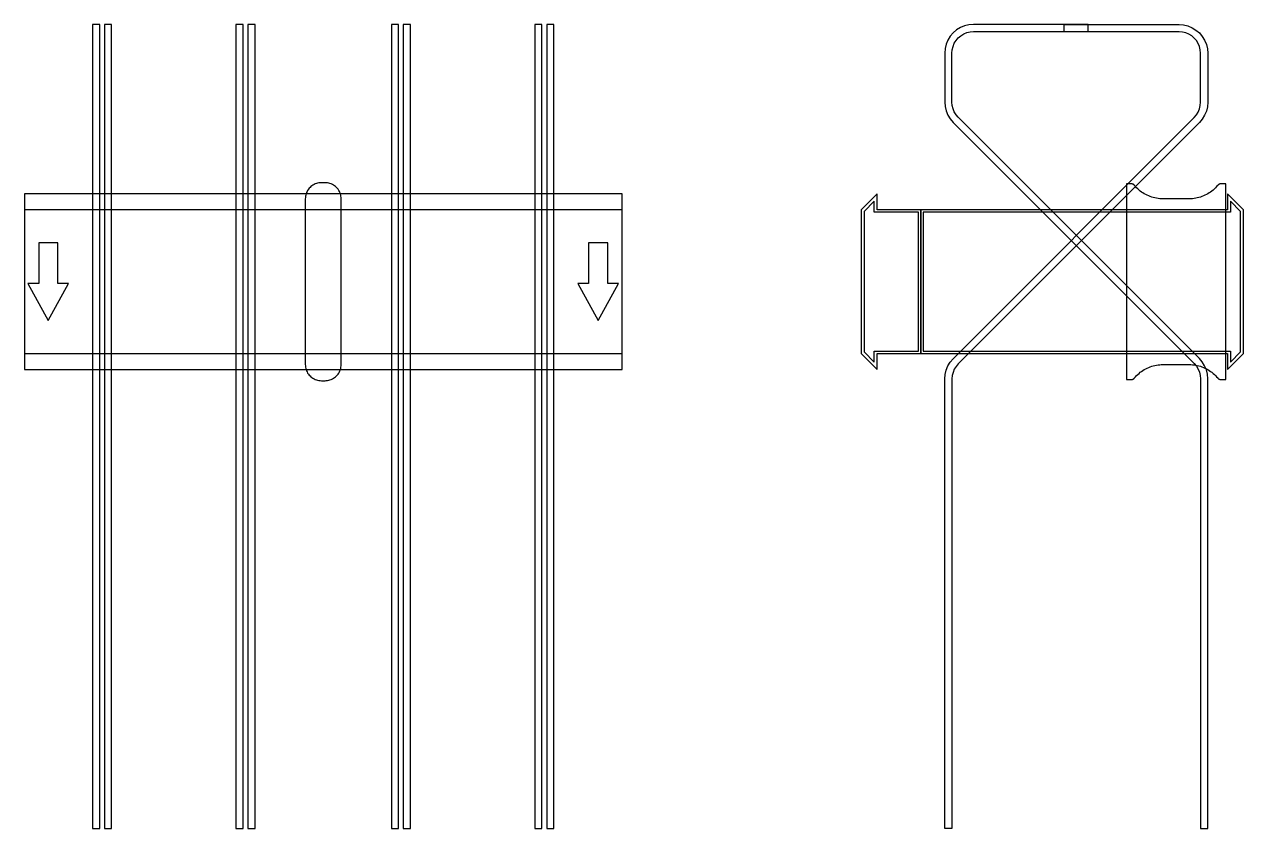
# Model space of a CAD drawing. Extents: x 0 to 1020, y -457 to 215.
import ezdxf

# ---------------------------------------------------------------- set-up
doc = ezdxf.new("R2010")
doc.units = 0
doc.layers.add('Halfen', color=7, linetype='CONTINUOUS')

msp = doc.modelspace()

# ---------------------------------------------------------------- linework, layer by layer
at = {"layer": 'Halfen', "color": 7}
for points in [[(63, -457.177), (63, 215.147), (57, 215.147), (57, -457.177)], [(73, -457.177), (73, 215.147), (67, 215.147), (67, -457.177)], [(183, -457.177), (183, 215.147), (177, 215.147), (177, -457.177)], [(193, -457.177), (193, 215.147), (187, 215.147), (187, -457.177)], [(313, -457.177), (313, 215.147), (307, 215.147), (307, -457.177)], [(323, -457.177), (323, 215.147), (317, 215.147), (317, -457.177)], [(433, -457.177), (433, 215.147), (427, 215.147), (427, -457.177)], [(443, -457.177), (443, 215.147), (437, 215.147), (437, -457.177)], [(990, -457.177), (990, -81.213), (989.705, -77.459), (988.825, -73.797), (987.384, -70.317), (985.416, -67.106), (982.971, -64.243), (781.272, 137.456), (779.438, 139.604), (777.962, 142.012), (776.881, 144.621), (776.222, 147.368), (776, 150.184), (776, 191.147), (776.222, 193.963), (776.881, 196.71), (777.962, 199.319), (779.438, 201.728), (781.272, 203.875), (783.42, 205.71), (785.828, 207.186), (788.438, 208.266), (791.184, 208.926), (794, 209.147), (890, 209.147), (890, 215.147), (794, 215.147), (790.246, 214.852), (786.584, 213.973), (783.104, 212.532), (779.893, 210.564), (777.029, 208.118), (774.584, 205.254), (772.616, 202.043), (771.175, 198.564), (770.295, 194.902), (770, 191.147), (770, 150.184), (770.295, 146.429), (771.175, 142.767), (772.616, 139.288), (774.584, 136.077), (777.029, 133.213), (978.728, -68.485), (980.562, -70.633), (982.038, -73.041), (983.119, -75.651), (983.778, -78.397), (984, -81.213), (984, -457.177)], [(770, -457.324), (770, -81.361), (770.295, -77.606), (771.175, -73.944), (772.616, -70.465), (774.584, -67.254), (777.029, -64.39), (978.728, 137.308), (980.562, 139.456), (982.038, 141.865), (983.119, 144.474), (983.778, 147.221), (984, 150.036), (984, 191), (983.778, 193.816), (983.119, 196.562), (982.038, 199.172), (980.562, 201.58), (978.728, 203.728), (976.58, 205.562), (974.172, 207.038), (971.562, 208.119), (968.816, 208.778), (966, 209), (870, 209), (870, 215), (966, 215), (969.754, 214.705), (973.416, 213.825), (976.896, 212.384), (980.107, 210.416), (982.971, 207.971), (985.416, 205.107), (987.384, 201.896), (988.825, 198.416), (989.705, 194.754), (990, 191), (990, 150.036), (989.705, 146.282), (988.825, 142.62), (987.384, 139.141), (985.416, 135.929), (982.971, 133.066), (781.272, -68.633), (779.438, -70.78), (777.962, -73.189), (776.881, -75.798), (776.222, -78.545), (776, -81.361), (776, -457.324)], [(265, -69.3), (265, -56.8), (265, 69.3), (264.958, 70.359), (264.834, 71.412), (264.627, 72.452), (264.339, 73.472), (263.972, 74.466), (263.529, 75.429), (263.011, 76.354), (262.422, 77.235), (261.765, 78.068), (261.046, 78.846), (260.268, 79.565), (259.435, 80.222), (258.554, 80.811), (257.629, 81.329), (256.666, 81.772), (255.672, 82.139), (254.652, 82.427), (253.612, 82.634), (252.559, 82.758), (251.5, 82.8), (248.5, 82.8), (247.441, 82.758), (246.388, 82.634), (245.348, 82.427), (244.328, 82.139), (243.334, 81.772), (242.371, 81.329), (241.446, 80.811), (240.565, 80.222), (239.732, 79.565), (238.954, 78.846), (238.235, 78.068), (237.578, 77.235), (236.989, 76.354), (236.471, 75.429), (236.028, 74.466), (235.661, 73.472), (235.373, 72.452), (235.166, 71.412), (235.042, 70.359), (235, 69.3), (235, -56.8), (235, -69.3), (235.042, -70.359), (235.166, -71.412), (235.373, -72.452), (235.661, -73.472), (236.028, -74.466), (236.471, -75.429), (236.989, -76.354), (237.578, -77.235), (238.235, -78.068), (238.954, -78.846), (239.732, -79.565), (240.565, -80.222), (241.446, -80.811), (242.371, -81.329), (243.334, -81.772), (244.328, -82.139), (245.348, -82.427), (246.388, -82.634), (247.441, -82.758), (248.5, -82.8), (251.5, -82.8), (252.559, -82.758), (253.612, -82.634), (254.652, -82.427), (255.672, -82.139), (256.666, -81.772), (257.629, -81.329), (258.554, -80.811), (259.435, -80.222), (260.268, -79.565), (261.046, -78.846), (261.765, -78.068), (262.422, -77.235), (263.011, -76.354), (263.529, -75.429), (263.972, -74.466), (264.339, -73.472), (264.627, -72.452), (264.834, -71.412), (264.958, -70.359), (265, -69.3)], [(1005, -81.8), (1005, 81.8), (1001, 81.8), (1000.846, 81.797), (1000.691, 81.786), (1000.538, 81.769), (1000.385, 81.746), (1000.234, 81.715), (1000.084, 81.678), (999.936, 81.634), (999.789, 81.584), (999.646, 81.527), (999.505, 81.464), (999.366, 81.395), (999.231, 81.32), (999.1, 81.239), (998.972, 81.153), (998.848, 81.06), (998.728, 80.963), (998.613, 80.86), (998.502, 80.752), (998.397, 80.639), (998.296, 80.522), (997.41, 79.491), (996.479, 78.5), (995.505, 77.551), (994.491, 76.646), (993.437, 75.787), (992.347, 74.975), (991.222, 74.211), (990.064, 73.499), (988.876, 72.838), (987.66, 72.23), (986.418, 71.676), (985.153, 71.178), (983.867, 70.736), (982.563, 70.351), (981.243, 70.024), (979.911, 69.756), (978.567, 69.547), (977.216, 69.397), (975.859, 69.307), (974.5, 69.277), (952.5, 69.277), (951.141, 69.307), (949.784, 69.397), (948.433, 69.547), (947.089, 69.756), (945.757, 70.024), (944.437, 70.351), (943.133, 70.736), (941.847, 71.178), (940.582, 71.676), (939.34, 72.23), (938.124, 72.838), (936.936, 73.499), (935.778, 74.211), (934.653, 74.975), (933.563, 75.787), (932.509, 76.646), (931.495, 77.551), (930.521, 78.5), (929.59, 79.491), (928.704, 80.522), (928.603, 80.639), (928.498, 80.752), (928.387, 80.86), (928.272, 80.963), (928.152, 81.06), (928.028, 81.153), (927.9, 81.239), (927.769, 81.32), (927.634, 81.395), (927.495, 81.464), (927.354, 81.527), (927.211, 81.584), (927.064, 81.634), (926.916, 81.678), (926.766, 81.715), (926.615, 81.746), (926.462, 81.769), (926.309, 81.786), (926.154, 81.797), (926, 81.8), (922, 81.8), (922, -81.8), (926, -81.8), (926.154, -81.797), (926.309, -81.786), (926.462, -81.769), (926.615, -81.746), (926.766, -81.715), (926.916, -81.678), (927.064, -81.634), (927.211, -81.584), (927.354, -81.527), (927.495, -81.464), (927.634, -81.395), (927.769, -81.32), (927.9, -81.239), (928.028, -81.153), (928.152, -81.06), (928.272, -80.963), (928.387, -80.86), (928.498, -80.752), (928.603, -80.639), (928.704, -80.522), (929.59, -79.491), (930.521, -78.5), (931.495, -77.551), (932.509, -76.646), (933.563, -75.787), (934.653, -74.975), (935.778, -74.211), (936.936, -73.499), (938.124, -72.838), (939.34, -72.23), (940.582, -71.676), (941.847, -71.178), (943.133, -70.736), (944.437, -70.351), (945.757, -70.024), (947.089, -69.756), (948.433, -69.547), (949.784, -69.397), (951.141, -69.307), (952.5, -69.277), (974.5, -69.277), (975.859, -69.307), (977.216, -69.397), (978.567, -69.547), (979.911, -69.756), (981.243, -70.024), (982.563, -70.351), (983.867, -70.736), (985.153, -71.178), (986.418, -71.676), (987.66, -72.23), (988.876, -72.838), (990.064, -73.499), (991.222, -74.211), (992.347, -74.975), (993.437, -75.787), (994.491, -76.646), (995.505, -77.551), (996.479, -78.5), (997.41, -79.491), (998.296, -80.522), (998.397, -80.639), (998.502, -80.752), (998.613, -80.86), (998.728, -80.963), (998.848, -81.06), (998.972, -81.153), (999.1, -81.239), (999.231, -81.32), (999.366, -81.395), (999.505, -81.464), (999.646, -81.527), (999.789, -81.584), (999.936, -81.634), (1000.084, -81.678), (1000.234, -81.715), (1000.385, -81.746), (1000.538, -81.769), (1000.691, -81.786), (1000.846, -81.797), (1001, -81.8)], [(0, -73.5), (500, -73.5), (500, 73.5), (0, 73.5)], [(750, -60), (750, 60), (713.5, 60), (713.5, 73.5), (700, 60), (700, -60), (713.5, -73.5), (713.5, -60)], [(1020, -60), (1020, 60), (1006.5, 73.5), (1006.5, 60), (750, 60), (750, -60), (1006.5, -60), (1006.5, -73.5)], [(748, -58), (748, 58), (711, 58), (711, 67.25), (702.5, 58.75), (702.5, -58.75), (711, -67.25), (711, -58)], [(1017.5, -58.75), (1017.5, 58.75), (1009, 67.25), (1009, 58), (752, 58), (752, -58), (1009, -58), (1009, -67.25)], [(0, -60), (500, -60), (500, 60), (0, 60)], [(20, -32.5), (37, -1.5), (28, -1.5), (28, 32.5), (12, 32.5), (12, -1.5), (3, -1.5)], [(480, -32.5), (497, -1.5), (488, -1.5), (488, 32.5), (472, 32.5), (472, -1.5), (463, -1.5)]]:
    msp.add_lwpolyline(points, close=True, dxfattribs=at)

doc.saveas('drawing.dxf')
